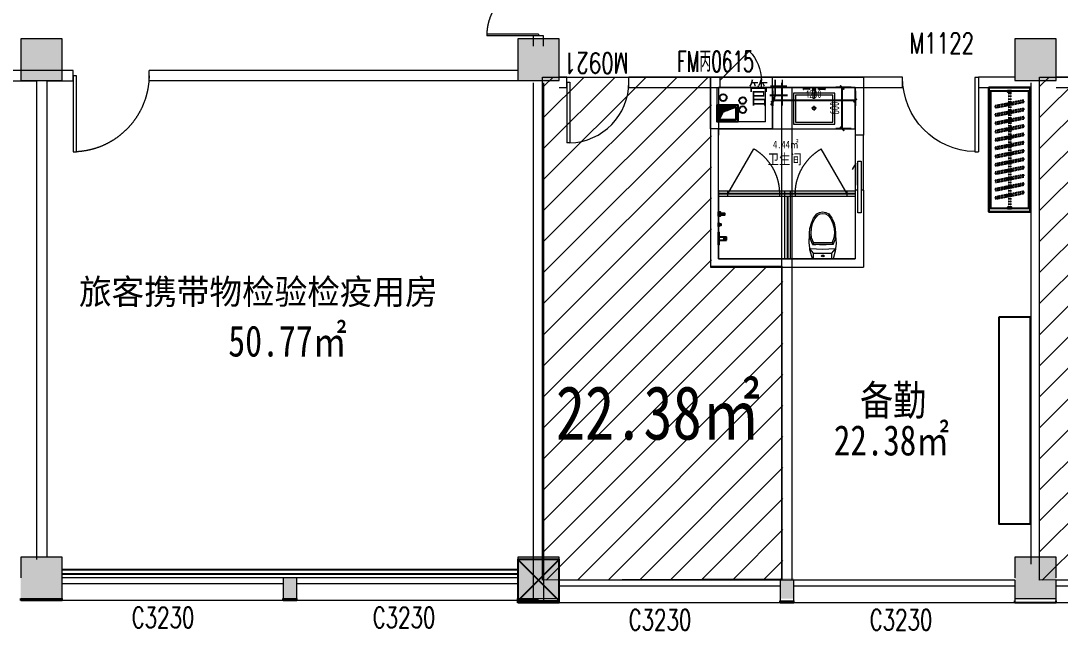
# Model space of a CAD drawing. Header units: millimetres. Extents: x 33621 to 401573, y -91663 to 133135.
# Drawn here: x 352831 to 367889, y -59630 to -50810 of the extents above; entities that cross this region are included whole.
import ezdxf

# ---------------------------------------------------------------- set-up
doc = ezdxf.new("R2010")
doc.units = ezdxf.units.MM
doc.header["$LTSCALE"] = 10
for name, pattern in [('DASH', [0.35, 0.25, -0.1]), ('DOT', [0.2, 0.1, -0.1]), ('HIDDEN', [0.375, 0.25, -0.125, 0, 0])]:
    doc.linetypes.add(name, pattern=pattern)
doc.layers.get('0').update_dxf_attribs({"color": 253})
doc.layers.get('Defpoints').update_dxf_attribs({"color": 250})
for name, color, linetype in [('3', 253, 'Continuous'), ('DIM_LEAD', 253, 'Continuous'), ('ELE', 253, 'Continuous'), ('FC-Text Annotation', 253, 'Continuous'), ('FF-FIXT', 253, 'Continuous'), ('PROMPT', 253, 'Continuous'), ('PUB_TEXT', 253, 'Continuous'), ('SURFACE', 253, 'Continuous'), ('VPIPE-污水', 253, 'Continuous'), ('VPIPE-热给水', 253, 'Continuous'), ('VPIPE-给水', 253, 'Continuous'), ('WINDOW_TEXT', 253, 'Continuous'), ('填充', 253, 'Continuous'), ('平面家具', 253, 'Continuous'), ('洁具', 253, 'Continuous'), ('风道（排气道）', 253, 'Continuous')]:
    doc.layers.add(name, color=color, linetype=linetype)
for name, color, linetype, lineweight in [('COLUMN', 253, 'Continuous', 0), ('DOOR【门】', 253, 'Continuous', 0), ('FF-Door【门】', 253, 'Continuous', 0), ('FF-FIXT【洁具】', 253, 'Continuous', 0), ('FF-FURN【成品家具】', 253, 'Continuous', 0), ('FF-FURN【成品家私】', 253, 'Continuous', 0), ('FF-Text【平面文字】', 253, 'Continuous', 0), ('MK【门槛线】', 253, 'Continuous', 0), ('PUB_HATCH', 253, 'Continuous', 0), ('RC-Dim【天花尺寸】', 253, 'Continuous', 0), ('RC-Text【天花文字】', 253, 'Continuous', 0), ('TXT【平面空间文字】', 253, 'Continuous', 0), ('WALL', 253, 'Continuous', 0), ('Wall【墙体】', 253, 'Continuous', 0), ('Wall【新建墙】', 253, 'Continuous', 0), ('WINDOW', 253, 'Continuous', 0), ('Xline【辅助线】', 253, 'Continuous', 0)]:
    doc.layers.add(name, color=color, linetype=linetype, lineweight=lineweight)
doc.styles.add('-宋体', font='', dxfattribs={"width": 0.8})
doc.styles.add('_TCH_WINDOW', font='SIMPLEX', dxfattribs={"bigfont": 'GBCBIG'})
doc.styles.add('SUN', font='romans.shx', dxfattribs={"width": 0.8, "bigfont": 'hzdx.shx'})
doc.styles.add('宋体', font='', dxfattribs={"width": 0.7})
doc.styles.add('尺寸标注', font='ARCHS.SHX', dxfattribs={"width": 0.75})
doc.styles.add('文字', font='')
doc.styles.get('-宋体').set_extended_font_data('SimSun')
doc.styles.get('宋体').set_extended_font_data('SimSun')
doc.styles.get('文字').set_extended_font_data('SimSun')
doc.dimstyles.new('海龙1：50', dxfattribs={"dimscale": 50, "dimtxt": 2.25, "dimasz": 1, "dimexe": 1.5, "dimexo": 1, "dimgap": 0.7, "dimtad": 1, "dimdec": 0, "dimrnd": 5, "dimdsep": 46, "dimtxsty": '尺寸标注', "dimblk": 'ARCHTICK', "dimblk1": 'ARCHTICK', "dimblk2": 'ARCHTICK', "dimcen": 1, "dimclrd": 44, "dimclre": 44, "dimclrt": 2, "dimadec": 0, "dimazin": 0, "dimtfac": 1, "dimtdec": 0, "dimtix": 1, "dimtmove": 2, "dimatfit": 3, "dimldrblk": 'hl_arrow2', "dimfxl": 5, "dimfxlon": 1, "dimarcsym": 0})
doc.dimstyles.new('海龙_1：60', dxfattribs={"dimscale": 60, "dimtxt": 2.25, "dimasz": 1, "dimexe": 1.5, "dimexo": 1, "dimgap": 0.7, "dimtad": 1, "dimdec": 0, "dimrnd": 5, "dimdsep": 46, "dimtxsty": '尺寸标注', "dimblk": 'ARCHTICK', "dimblk1": 'ARCHTICK', "dimblk2": 'ARCHTICK', "dimcen": 1, "dimclrd": 44, "dimclre": 44, "dimclrt": 2, "dimadec": 0, "dimazin": 0, "dimtfac": 1, "dimtdec": 0, "dimtix": 1, "dimtmove": 2, "dimatfit": 3, "dimldrblk": 'hl_arrow2', "dimfxl": 5, "dimfxlon": 1, "dimarcsym": 0})

# ---------------------------------------------------------------- blocks, each defined once
blk = doc.blocks.new('$WINLIB2D$00000004')
for p, q in [((-0.5, 0.5), (0.5, 0.5)), ((-0.5, 0.5), (-0.5, -0.5)), ((0.5, -0.5), (0.5, 0.5)), ((-0.5, 0.2405796575893152), (0.5, 0.2405796575893152)), ((-0.5, -0.5), (0.5, -0.5))]:
    blk.add_line(p, q)
blk = doc.blocks.new('$DorLib2D$00000001')
for p, q in [((0.45, 0.975), (0.5000000000000002, 0.975)), ((0.45, 0), (0.45, 0.975)), ((0.5, 0), (0.5, 0.975)), ((0.5, 0), (0.45, 0))]:
    blk.add_line(p, q)
at = {"lineweight": 13}
blk.add_arc((0.475, 0), 0.975, 91.4692835813538, 180, dxfattribs=at)
blk = doc.blocks.new('DOOR_D01')
at = {"layer": 'FF-Door【门】'}
blk.add_lwpolyline([(-0.4555555555555518, 0.9999999999999944), (-0.4555555555555518, 0), (-0.4999999999999964, 0), (-0.4999999999999964, 0.9999999999999944)], close=True, dxfattribs=at)
at = {"layer": 'FF-Door【门】', "color": 8, "linetype": 'HIDDEN', "ltscale": 15}
blk.add_arc((-0.5113765151495361, -0.0104417424223312), 1.011430415491262, 0.5915171128877541, 87.46643902495387, dxfattribs=at)
blk = doc.blocks.new('DOOR_D02')
at = {"layer": 'FF-Door【门】'}
for p, q in [((-0.4842105263157892, 0.4997506303355456), (-0.4999999999999997, 0.4997506303355456)), ((-0.4999999999999997, 0), (-0.4999999999999997, 0.4997506303355456)), ((-0.4842105263157892, 0), (-0.4842105263157892, 0.5000000000000019)), ((0.4842105263157892, 0), (0.4842105263157892, 0.5000000000000019)), ((0.4842105263157892, 0.4997506303355456), (0.4999999999999997, 0.4997506303355456)), ((0.4999999999999997, 0), (0.4999999999999997, 0.4997506303355456)), ((-0.4842105263157892, 0), (-0.4999999999999997, 0)), ((0.4842105263157892, 0), (0.4999999999999997, 0))]:
    blk.add_line(p, q, dxfattribs=at)
at = {"layer": 'FF-Door【门】', "color": 8, "linetype": 'HIDDEN', "ltscale": 15}
for centre, start, end in [((-0.4999999999999997, 0), 0, 90), ((0.4995012606710915, -2e-16), 89.99999999999999, 180)]:
    blk.add_arc(centre, 0.4997506303355456, start, end, dxfattribs=at)
blk = doc.blocks.new('海龙0819125799')
at = {"layer": 'Wall【墙体】', "color": 6}
for p, q in [((-361.346166823525, 1800.000000599073), (-361.346166907344, 1649.775159592973)), ((-211.3461668924429, 1649.775159593206), (-211.3461668924429, 1799.999999882653)), ((-361.346166907344, 1649.775159592973), (-211.3461668924429, 1649.775159593206)), ((-211.3461668728851, 149.775159592973), (-361.3461669818498, 149.7751595932059)), ((-361.3461669818498, 149.7751595932059), (-361.3461669287644, 0)), ((-211.3461669287644, 0), (-211.3461668728851, 149.775159592973))]:
    blk.add_line(p, q, dxfattribs=at)
at = {"xscale": 1500, "yscale": 1500, "zscale": 1500, "rotation": 89.99999999895059}
blk.add_blockref('DOOR_D02', (-286.3461667839438, 899.7751599838958), dxfattribs=at)
at = {"layer": 'FC-Text Annotation', "style": '文字', "width": 0.8}
blk.add_text('门禁火灾时自动打开', height=199.1325747009862, dxfattribs=at).set_placement((-1014.163116379641, 560.8869037886615))
blk = doc.blocks.new('PQD')
at = {"layer": '填充'}
h = blk.add_hatch(dxfattribs=at)
h.set_pattern_fill('DOTS', color=256, scale=10, style=0)
h.set_pattern_definition([(0, (0, 0), (7.9375, 15.875), [0, -15.875])])
h.paths.add_polyline_path([(517039.3606534046, 222520.7432957545), (516799.3606534047, 222520.7432957545), (516799.3606534047, 222330.7432957545), (516857.0893016653, 222450.5852683169)])
blk.add_lwpolyline([(516799.3606534047, 222330.7432957545), (516857.0893016653, 222450.5852683169), (517039.3606534046, 222520.7432957545)], dxfattribs=at)
at = {"layer": '风道（排气道）'}
for points in [[(516769.3606534046, 222550.7432957545), (517069.3606534046, 222550.7432957545), (517069.3606534046, 222300.7432957546), (516769.3606534046, 222300.7432957546)], [(516799.3606534047, 222520.7432957545), (517039.3606534046, 222520.7432957545), (517039.3606534046, 222330.7432957545), (516799.3606534047, 222330.7432957545)]]:
    blk.add_lwpolyline(points, close=True, dxfattribs=at)
blk = doc.blocks.new('$DorLib2D$00000114')
at = {"color": 0}
blk.add_line((0.4999999999999965, 3.6e-15), (-0.2071067811864751, 0.7071067811864858), dxfattribs=at)
blk.add_arc((0.5000000000013856, -1.1546e-12), 1.000000000001696, 135, 180, dxfattribs=at)
blk = doc.blocks.new('ZL_08155714')
at = {"layer": 'VPIPE-污水'}
blk.add_circle((-129.1592930657789, -712.0164852384477), 50, dxfattribs=at)
at = {"layer": 'VPIPE-热给水'}
blk.add_circle((153.8974417122081, -888.4944701527711), 50, dxfattribs=at)
at = {"layer": 'VPIPE-给水'}
blk.add_circle((153.8974417112767, -754.4488298522773), 50, dxfattribs=at)
at = {"layer": 'WALL'}
for p, q in [((-314.6437028925866, -1164.930908717448), (-314.6437028954097, -414.9309060515661)), ((-314.6437028954097, -414.9309060515661), (585.3562970589846, -414.9309060524974)), ((585.3562970589846, -1164.930908717215), (585.3562970589846, -414.9309060524974)), ((-214.6437028876972, -1064.930908736074), (-214.6437028869986, -564.9309060706291)), ((-214.6437028869986, -564.9309060706291), (485.356297058519, -564.9309060713276)), ((485.356297058519, -1064.930908717681), (485.356297058519, -564.9309060713276)), ((585.3562970589846, -1164.930908717215), (-314.6437028925866, -1164.930908717448)), ((485.356297058519, -1064.930908717681), (-214.6437028902583, -1064.930908714421))]:
    blk.add_line(p, q, dxfattribs=at)
at = {"layer": 'WINDOW'}
for p, q in [((-175.1417361089261, -414.9309060521773), (424.8582644285634, -414.9309060522937)), ((-175.1417361089261, -414.9309060521773), (-175.1417361089261, -564.9309060519735)), ((424.8582644285634, -564.9309060522937), (424.8582644285634, -414.9309060522937)), ((-175.1417361090425, -564.9309060522937), (424.8582644285634, -564.9309060522937))]:
    blk.add_line(p, q, dxfattribs=at)
at = {"layer": 'DOOR【门】', "xscale": -600, "yscale": 600, "zscale": -600}
blk.add_blockref('$DorLib2D$00000114', (124.8582644192502, -464.9309060735977), dxfattribs=at)
at = {"layer": '洁具'}
blk.add_blockref('PQD', (-516984.004356292, -223365.674204469), dxfattribs=at)
at = {"layer": 'ELE', "ltscale": 100, "style": 'SUN', "width": 0.6}
blk.add_text('FM丙0615', height=300, dxfattribs=at).set_placement((-797.1047963886523, -337.8947368420178, 8.09054457e-08))
at = {"layer": 'TXT【平面空间文字】', "width": 0.75}
blk.add_text('管井', height=300, dxfattribs=at).set_placement((236.4133385177701, -794.6007492310964))
blk = doc.blocks.new('A$C5D954283')
at = {"color": 0, "linetype": 'Continuous'}
for p, q in [((-159.8287922329036, 511.2883289088495), (-159.8287922329036, 506.3181305513717)), ((159.8287922331365, 511.2883289088495), (159.8287922331365, 506.3181305513717)), ((4.840431999997235, 374.2569191276562), (-11.15956799988635, 374.2569191276562))]:
    blk.add_line(p, q, dxfattribs=at)
at = {"color": 8}
for p, q in [((-5.039999999920837, 230.0399999998044), (-32.7599999998929, 230.0399999998044)), ((1.164153e-10, 235.0799999996088), (1.164153e-10, 263.807999999728)), ((1.164153e-10, 225), (1.164153e-10, 196.2719999998808)), ((32.25600000005215, 230.0399999998044), (5.040000000037252, 230.0399999998044))]:
    blk.add_line(p, q, dxfattribs=at)
blk.add_lwpolyline([(270, 30), (270.0000000001164, 420), (-270, 420), (-270, 30)], close=True, dxfattribs=at)
at = {"color": 8, "const_width": 0.8399999999999997}
blk.add_lwpolyline([(0.1400000000139698, 230.4599999999628, -0.9999999999999998), (0.1400000000139698, 229.6199999998789, -0.9999999999999998)], format="xyb", close=True, dxfattribs=at)
at = {"color": 8}
blk.add_circle((1.164153e-10, 230.0399999998044), 25.2, dxfattribs=at)
at = {"color": 0, "linetype": 'Continuous'}
for centre, start, end in [((-154.8287922329036, 511.2883289088495), 88.28890731603568, 180), ((-154.8287922329036, 506.3181305513717), 180, 271.7110926839644), ((154.8287922331365, 511.2883289090823), 0, 91.71109268396431), ((154.8287922331365, 506.3181305513717), 268.2889073160357, 0)]:
    blk.add_arc(centre, 5, start, end, dxfattribs=at)
at = {"color": 250, "linetype": 'DOT', "ltscale": 1000}
for points in [[(-57.32807496341411, 508.8032297301688), (-57.44336328096688, 509.9737716621894), (-57.78479776837048, 511.09933032430126), (-58.33925728968461, 512.1366511282395), (-59.08543427626137, 513.045870417176), (-59.99465356528526, 513.7920474038692), (-61.03197436919436, 514.3465069251833), (-62.157533031277126, 514.6879414125578), (-63.328074963385006, 514.8032297301397), (-64.49861689546378, 514.6879414125578), (-65.62417555763386, 514.3465069251833), (-66.66149636145565, 513.7920474038692), (-67.57071565056685, 513.045870417176), (-68.31689263717271, 512.1366511282395), (-68.87135215848684, 511.09933032430126), (-69.21278664583224, 509.9737716621894), (-69.32807496341411, 508.8032297301688), (-69.21278664583224, 507.63268779797363), (-68.87135215848684, 506.50712913594907), (-68.31689263717271, 505.46980833198177), (-67.57071565056685, 504.560589042987), (-66.66149636145565, 503.8144120562647), (-65.62417555763386, 503.259952535067), (-64.49861689546378, 502.9185180476925), (-63.328074963385006, 502.8032297301106), (-62.157533031277126, 502.9185180476925), (-61.03197436919436, 503.259952535067), (-59.99465356528526, 503.8144120562647), (-59.08543427626137, 504.560589042987), (-58.33925728968461, 505.46980833198177), (-57.78479776837048, 506.50712913594907), (-57.44336328096688, 507.63268779797363)], [(69.32807496321038, 508.8032297301688), (69.21278664577403, 509.9737716621894), (68.87135215837043, 511.09933032430126), (68.3168926370563, 512.1366511282395), (67.57071565045044, 513.045870417176), (66.66149636131013, 513.7920474038692), (65.62417555745924, 514.3465069251833), (64.49861689540558, 514.6879414125578), (63.32807496326859, 514.8032297301397), (62.15753303116071, 514.6879414125578), (61.03197436907794, 514.3465069251833), (59.99465356525616, 513.7920474038692), (59.085434276086744, 513.045870417176), (58.339257289480884, 512.1366511282395), (57.78479776813765, 511.09933032430126), (57.443363280792255, 509.9737716621894), (57.3280749633268, 508.8032297301688), (57.443363280792255, 507.63268779797363), (57.78479776813765, 506.50712913594907), (58.339257289480884, 505.46980833198177), (59.085434276086744, 504.560589042987), (59.99465356525616, 503.8144120562647), (61.03197436907794, 503.259952535067), (62.15753303116071, 502.9185180476925), (63.32807496326859, 502.8032297301106), (64.49861689540558, 502.9185180476925), (65.62417555745924, 503.259952535067), (66.66149636131013, 503.8144120562647), (67.57071565045044, 504.560589042987), (68.3168926370563, 505.46980833198177), (68.87135215837043, 506.50712913594907), (69.21278664577403, 507.63268779797363)]]:
    blk.add_wipeout(points, dxfattribs=at)
at = {"color": 0, "linetype": 'Continuous'}
for p, q in [((-72.32807496341411, 510.3032297301106), (-154.6794934225036, 516.2860993982758)), ((-72.32807496341411, 507.3032297301105), (-154.6794934225036, 501.3203600619454)), ((-11.15956800000276, 374.2569191276562), (-17.54950176004786, 495.4865680530201)), ((15.14995655568782, 492.2146877725608), (4.840431999997235, 374.2569191276562)), ((72.32807496341411, 510.3032297301106), (154.67949342262, 516.2860993985086)), ((72.32807496341411, 507.3032297301105), (154.67949342262, 501.3203600619454))]:
    blk.add_line(p, q, dxfattribs=at)
at = {"color": 8}
for p, q in [((-4.032000000006519, 505.5152297301683), (-26.20799999998417, 505.5152297301683)), ((1.164153e-10, 532.1264297300949), (1.164153e-10, 509.5472297300585)), ((1.164153e-10, 501.4832297300454), (1.164153e-10, 478.5008297301828)), ((25.80480000015814, 505.5152297301683), (4.032000000006519, 505.5152297301683))]:
    blk.add_line(p, q, dxfattribs=at)
at = {"color": 0, "linetype": 'Continuous', "const_width": 12}
for points in [[(-63.32807496341411, 514.8032297301106, -1), (-63.32807496341411, 502.8032297301106, -1)], [(63.32807496341411, 514.8032297301106, 1), (63.32807496341411, 502.8032297301106, 1)]]:
    blk.add_lwpolyline(points, format="xyb", close=True, dxfattribs=at)
at = {"color": 8, "ltscale": 1000, "const_width": 0.448}
blk.add_lwpolyline([(1.164153e-10, 505.7392297300975, -1), (1.164153e-10, 505.2912297302391, -1)], format="xyb", close=True, dxfattribs=at)
at = {"color": 0, "linetype": 'Continuous'}
blk.add_lwpolyline([(300, 0), (300, 450), (-300, 450), (-300, 0)], close=True, dxfattribs=at)
blk.add_circle((1.164153e-10, 505.5152297301683), 20.16, dxfattribs=at)
at = {"color": 8}
blk.add_circle((0.2651944293174893, 505.7008297301363), 16.25438224187546, dxfattribs=at)
blk = doc.blocks.new('_ArchTick')
at = {"color": 2, "linetype": 'ByBlock', "const_width": 0.4}
blk.add_lwpolyline([(-0.5, -0.5), (0.5, 0.5)], dxfattribs=at)
blk = doc.blocks.new('*D320')
at = {"layer": 'Defpoints', "color": 0, "transparency": 16777216}
for p in [(364729.8175005346, -51774.18178852218), (364920.5064629562, -51774.18178852218), (364920.5064629567, -52374.18178852591)]:
    blk.add_point(p, dxfattribs=at)
at = {"layer": 'Xline【辅助线】', "color": 44, "lineweight": -2, "transparency": 16777216}
for p, q in [((364860.5064629562, -51774.18178852218), (364639.8175005347, -51774.18178852218)), ((364729.8175005346, -52374.18178852591), (364729.8175005346, -51774.18178852218)), ((364860.5064629567, -52374.18178852591), (364639.8175005347, -52374.18178852591))]:
    blk.add_line(p, q, dxfattribs=at)
at = {"layer": 'Xline【辅助线】', "color": 44, "lineweight": -2, "transparency": 16777216, "xscale": 60, "yscale": 60, "zscale": 60}
for p, rotation in [((364729.8175005346, -51774.18178852218), 90), ((364729.8175005346, -52374.18178852591), 270)]:
    blk.add_blockref('_ArchTick', p, dxfattribs=dict(at, rotation=rotation))
at = {"layer": 'Xline【辅助线】', "color": 2, "transparency": 16777216, "insert": (364620.3175005346, -52074.18178852413), "char_height": 135, "attachment_point": 5, "rotation": 90, "style": '尺寸标注'}
blk.add_mtext('600', dxfattribs=at)
blk = doc.blocks.new('hl_arrow2')
at = {"color": 2}
blk.add_line((-0.221303783804, 2.183e-12), (-1, 5.72e-13), dxfattribs=at)
blk.add_lwpolyline([(-0.221303783804, 0), (-0.861040435366, -0.688592459968), (-0.653754463034, -0.862470062348), (0, 0), (-0.653754463034, 0.862470062348), (-0.861040435366, 0.688592459968)], close=True, dxfattribs=at)
blk = doc.blocks.new('A$C78EA0098')
at = {"color": 33, "linetype": 'Continuous'}
for p, q in [((47.00000128359533, 353.7500000006403), (90.00000128336251, 353.7500000006403)), ((68.50000128359534, 375.2500000005239), (68.50000128359534, 332.2500000007567))]:
    blk.add_line(p, q, dxfattribs=at)
for p, q in [((4.999999124091118, 24.99999973730883, 9.256461575e-07), (81.00000097975135, 24.99999973725062, 9.256461575e-07)), ((81.00000097951852, -25.00000026274938, 3.560162716e-07), (81.00000097951852, 24.99999973725062, 3.560162716e-07)), ((81.00000097951852, 19.99999973730882, 9.256461575e-07), (87.98346753581427, 19.99999973725062, 9.256461575e-07)), ((84.0000009795185, 24.99999973725062, 9.256461575e-07), (114.0000009795185, 24.99999973725062, 9.256461575e-07)), ((84.0000009795185, 19.99999973730882, 3.560162716e-07), (84.0000009795185, 24.99999973725062, 3.560162716e-07)), ((114.0000009795185, -25.00000026274938, -2.136136142e-07), (114.0000009795185, 24.99999973725062, 3.560162716e-07)), ((4.999999124091118, -25.00000026274938, 3.560162716e-07), (81.00000097951852, -25.00000026274938, 3.560162716e-07)), ((81.00000097951852, -20.00000026274938, 3.560162716e-07), (87.98346753581427, -20.00000026274938, 3.560162716e-07)), ((84.0000009795185, -25.00000026274938, 3.560162716e-07), (84.0000009795185, -20.00000026274938, 3.560162716e-07)), ((84.00000097975135, -25.00000026274938, 3.560162716e-07), (114.0000009795185, -25.00000026274938, 3.560162716e-07))]:
    blk.add_line(p, q)
for points in [[(1.4293473214e-06, 383.7500000006403), (20.00000113737769, 383.7500000006403), (20.00000113737769, 323.7500000006403), (1.4293473214e-06, 323.7500000006403)], [(20.00000113737769, 368.7500000006403), (85.00000121048652, 368.7500000006403), (85.00000121048652, 338.7500000006403), (20.00000113737769, 338.7500000006403)], [(6.619375199e-07, 226.0000000006403), (3.000000408617779, 226.0000000006403), (3.000000408617779, 174.0000000006403), (6.619375199e-07, 174.0000000006403)], [(3.000000408617779, 212.5000000006403), (33.50000047450885, 212.5000000006403), (33.50000047450885, 187.5000000006403), (3.000000408617779, 187.5000000006403)], [(0, 90), (4.999999124091118, 90), (4.999999124091118, -90), (0, -90)]]:
    blk.add_lwpolyline(points, close=True)
for centre, radius in [((68.50000128359534, 353.7500000006403), 11.49999999988358), ((104.0000009795185, -2.62807589e-07, 7.12013287e-08), 5)]:
    blk.add_circle(centre, radius, dxfattribs=at)
blk.add_arc((57.75000097928568, -2.627493814e-07, 9.256461575e-07), 36.2500000002529, 316.397181032414, 43.60281896758604)
blk = doc.blocks.new('ZL_08127082')
at = {"layer": 'FF-FIXT【洁具】'}
for p, q in [((-184.0723225633846, -108.7700514605967), (-150.6046904385439, 0)), ((146.4211623065057, 0), (-150.6046904385439, 0)), ((-133.8707755542127, 0), (-133.8707755542127, -83.66927795595257)), ((133.8707755542127, 0), (133.8707755542127, -83.66927795595257)), ((146.4211623065057, 0), (179.8888932532863, -117.1369100807933)), ((-196.6227093156776, -221.7235322312918), (-184.0723225633846, -108.7700514605967)), ((-133.8707755542127, -83.66927795595257), (-184.0723225633846, -138.0542542752809)), ((-179.8888932532863, -142.2376835854375), (-4.94109699503e-05, -133.8708249651827)), ((133.8707755542127, -83.66927795595257), (-133.8707755542127, -83.66927795595257)), ((-20.91729478345951, -37.65116025687894), (-16.73386547336122, -33.46773094678065)), ((-20.91729478345951, -41.83458956703543), (-20.91729478345951, -37.65116025687894)), ((-16.73386547336122, -46.01811769907363), (-20.91729478345951, -41.83458956703543)), ((-16.73386547336122, -33.46773094678065), (-12.55043616326293, -33.46773094678065)), ((-12.55043616326293, -50.20154700923012), (-16.73386547336122, -46.01811769907363)), ((-12.55043616326293, -33.46773094678065), (-4.18347872106824, -29.28420281474246)), ((4.18347872106824, -50.20154700923012), (-12.55043616326293, -50.20154700923012)), ((-4.18347872106824, -29.28420281474246), (4.18347872106824, -33.46773094678065)), ((-4.94109699503e-05, -133.8708249651827), (-4.94109699503e-05, -138.0542542752809)), ((-4.94109699503e-05, -133.8708249651827), (175.7053651212482, -142.2376835854375)), ((4.18347872106824, -33.46773094678065), (12.55033734132303, -33.46773094678065)), ((12.55033734132303, -46.01811769907363), (4.18347872106824, -50.20154700923012)), ((12.55033734132303, -33.46773094678065), (16.73386547336122, -37.65116025687894)), ((16.73386547336122, -41.83458956703543), (12.55033734132303, -46.01811769907363)), ((16.73386547336122, -37.65116025687894), (16.73386547336122, -41.83458956703543)), ((133.8707755542127, -83.66927795595257), (179.8888932532863, -138.0542542752809)), ((184.0723225634429, -133.8708249651827), (175.7053651212482, -142.2376835854375)), ((179.8888932532863, -117.1369100807933), (196.6227093157358, -234.2739189835847)), ((184.0723225634429, -125.503867522988), (184.0723225634429, -133.8708249651827)), ((-188.255850695481, -334.6770130019868), (-196.6227093156776, -221.7235322312918)), ((-188.255850695481, -363.9612158167292), (-179.8888932532863, -284.4754659928149)), ((-179.8888932532863, -284.4754659928149), (-150.6046904385439, -213.3565747890971)), ((-163.1550771908951, -301.2092820552061), (-138.0543036862509, -234.2739189835847)), ((-150.6046904385439, -204.9896173469024), (-104.5865727394703, -204.9896173469024)), ((-150.6046904385439, -213.3565747890971), (-150.6046904385439, -204.9896173469024)), ((-138.0543036862509, -234.2739189835847), (-150.6046904385439, -213.3565747890971)), ((146.4211623065057, -213.3565747890971), (-150.6046904385439, -213.3565747890971)), ((133.8707755542127, -234.2739189835847), (-138.0543036862509, -234.2739189835847)), ((-104.5865727394703, -204.9896173469024), (-104.5865727394703, -213.3565747890971)), ((-50.20159642014187, -213.3565747890971), (-50.20159642014187, -200.8061880368041)), ((-50.20159642014187, -200.8061880368041), (46.01806828810367, -200.8061880368041)), ((46.01806828810367, -213.3565747890971), (-50.20159642014187, -213.3565747890971)), ((46.01806828810367, -200.8061880368041), (46.01806828810367, -213.3565747890971)), ((100.4030446074321, -204.9896173469024), (100.4030446074321, -213.3565747890971)), ((146.4211623065057, -204.9896173469024), (100.4030446074321, -204.9896173469024)), ((133.8707755542127, -234.2739189835847), (146.4211623065057, -213.3565747890971)), ((133.8707755542127, -234.2739189835847), (158.9715490588569, -301.2092820552061)), ((146.4211623065057, -213.3565747890971), (146.4211623065057, -204.9896173469024)), ((146.4211623065057, -213.3565747890971), (175.7053651212482, -284.4754659928149)), ((175.7053651212482, -284.4754659928149), (188.2557518735411, -363.9612158167292)), ((196.6227093157358, -234.2739189835847), (188.2557518735411, -351.4108290644363)), ((-184.0723225633846, -439.2635363305453), (-188.255850695481, -363.9612158167292)), ((-167.3385065009934, -514.5658568443614), (-184.0723225633846, -439.2635363305453)), ((-171.5219358111499, -372.3281732589239), (-163.1550771908951, -301.2092820552061)), ((-167.3385065009934, -443.4469656406435), (-171.5219358111499, -372.3281732589239)), ((-146.4211623065057, -510.3824275342049), (-167.3385065009934, -443.4469656406435)), ((163.1549783689552, -443.4469656406435), (146.4211623065057, -510.3824275342049)), ((158.9715490588569, -301.2092820552061), (167.3385065010516, -372.3281732589239)), ((167.3385065010516, -372.3281732589239), (163.1549783689552, -443.4469656406435)), ((184.0723225634429, -439.2635363305453), (163.1549783689552, -514.5658568443614)), ((188.2557518735411, -363.9612158167292), (184.0723225634429, -439.2635363305453)), ((-133.8707755542127, -585.684748048021), (-167.3385065009934, -514.5658568443614)), ((-117.1369594918215, -577.3177906058263), (-146.4211623065057, -510.3824275342049)), ((-87.85275667707901, -648.436681809544), (-133.8707755542127, -585.684748048021)), ((-75.30236992478603, -635.8862950572511), (-117.1369594918215, -577.3177906058263)), ((112.9534313597833, -577.3177906058263), (71.11884179274784, -631.7027669251547)), ((129.6873462441144, -585.684748048021), (83.66922854504082, -648.436681809544)), ((146.4211623065057, -510.3824275342049), (112.9534313597833, -577.3177906058263)), ((163.1549783689552, -514.5658568443614), (129.6873462441144, -585.684748048021)), ((-46.01806828810367, -669.3539271820919), (-87.85275667707901, -648.436681809544)), ((-41.83463897800538, -652.6201111196423), (-75.30236992478603, -631.7027669251547)), ((-4.94109699503e-05, -677.7208846242283), (-46.01806828810367, -669.3539271820919)), ((-4.94109699503e-05, -656.8035404297407), (-41.83463897800538, -652.6201111196423)), ((37.6511108459672, -652.6201111196423), (-4.94109699503e-05, -656.8035404297407)), ((46.01806828810367, -669.3539271820919), (-4.94109699503e-05, -677.7208846242283)), ((75.30227110284613, -631.7027669251547), (37.6511108459672, -652.6201111196423)), ((83.66922854504082, -648.436681809544), (46.01806828810367, -669.3539271820919))]:
    blk.add_line(p, q, dxfattribs=at)
blk = doc.blocks.new('ZL_08123655')
at = {"layer": 'FF-FIXT【洁具】'}
for p, q in [((-184.0723225633846, -138.0542542752809), (-188.255850695481, -129.6872968331445)), ((-179.8888932532863, -142.2376835854375), (-184.0723225633846, -138.0542542752809))]:
    blk.add_line(p, q, dxfattribs=at)
at = {"layer": 'DIM_LEAD'}
blk.add_blockref('ZL_08127082', (0, 0), dxfattribs=at)
blk = doc.blocks.new('*D321')
at = {"layer": 'Defpoints', "color": 0, "transparency": 16777216}
for p in [(363720.506462958, -51774.18178852168), (364920.5064629561, -51774.18178852168), (363720.506462958, -51964.53621257852)]:
    blk.add_point(p, dxfattribs=at)
at = {"layer": 'RC-Dim【天花尺寸】', "color": 44, "lineweight": -2, "transparency": 16777216}
for p, q in [((363720.506462958, -51824.18178852168), (363720.506462958, -52039.53621257851)), ((364920.5064629561, -51824.18178852168), (364920.5064629561, -52039.53621257851)), ((364920.5064629561, -51964.53621257852), (363720.506462958, -51964.53621257852))]:
    blk.add_line(p, q, dxfattribs=at)
at = {"layer": 'RC-Dim【天花尺寸】', "color": 44, "lineweight": -2, "transparency": 16777216, "xscale": 50, "yscale": 50, "zscale": 50, "rotation": 180}
blk.add_blockref('_ArchTick', (363720.506462958, -51964.53621257852), dxfattribs=at)
at = {"layer": 'RC-Dim【天花尺寸】', "color": 44, "lineweight": -2, "transparency": 16777216, "xscale": 50, "yscale": 50, "zscale": 50}
blk.add_blockref('_ArchTick', (364920.5064629561, -51964.53621257852), dxfattribs=at)
at = {"layer": 'RC-Dim【天花尺寸】', "color": 2, "transparency": 16777216, "insert": (364320.506462957, -51870.94246257852), "char_height": 112.5, "attachment_point": 5, "style": '尺寸标注'}
blk.add_mtext('1200', dxfattribs=at)
blk = doc.blocks.new('DOORBLK101')
at = {"layer": 'FF-Door【门】'}
blk.add_line((-0.5, 0), (2e-16, 0.8660254037844385), dxfattribs=at)
at = {"layer": 'FF-Door【门】', "color": 8, "linetype": 'HIDDEN', "ltscale": 15}
blk.add_arc((-0.5, 0), 1, 0, 60, dxfattribs=at)

msp = doc.modelspace()

# ---------------------------------------------------------------- hatches: boundary and pattern name
at = {"layer": 'PUB_HATCH'}
for points in [[(352830.5022836053, -51672.59737136295), (353430.5022836053, -51672.59737136295), (353430.5022836053, -51072.59737136295), (352830.5022836053, -51072.59737136295)], [(360030.5022836053, -51672.59737136295), (360630.5022836053, -51672.59737136295), (360630.5022836053, -51072.59737136295), (360030.5022836053, -51072.59737136295)], [(367230.5022836049, -51672.59737136295), (367830.5022836048, -51672.59737136295), (367830.5022836048, -51072.59737136295), (367230.5022836049, -51072.59737136295)], [(352830.5022836053, -59172.59737136295), (353430.5022836053, -59172.59737136295), (353430.5022836053, -58572.59737136295), (352830.5022836053, -58572.59737136295)], [(360030.5022836053, -59172.59737136295), (360630.5022836053, -59172.59737136295), (360630.5022836053, -58572.59737136295), (360030.5022836053, -58572.59737136295)], [(367230.5022836049, -59172.59737136271), (367830.5022836048, -59172.59737136271), (367830.5022836048, -58572.59737136272), (367230.5022836049, -58572.59737136272)], [(356830.5022836177, -58872.59737135805), (356630.5022836176, -58872.59737135805), (356630.5022836176, -59172.59737135806), (356830.5022836177, -59172.59737135806)], [(364030.5022836177, -58872.59737135805), (363830.5022836176, -58872.59737135805), (363830.5022836176, -59172.59737135806), (364030.5022836177, -59172.59737135806)]]:
    msp.add_hatch(color=256, dxfattribs=at).paths.add_polyline_path(points)
at = {"layer": 'Xline【辅助线】'}
h = msp.add_hatch(dxfattribs=at)
h.set_pattern_fill('ANSI31', color=256, scale=100)
h.set_pattern_definition([(45, (343830.6101317515, -58906.4588435866), (-224.5064030267288, 224.5064030267288), [])])
h.paths.add_polyline_path([(363870.5022839241, -54359.44145974713), (362835.5064629393, -54359.44145974713), (362835.5990551256, -51624.18178837221), (360405.5022836358, -51624.1817883771), (360405.5022836358, -58906.45884286366), (363870.5022839245, -58891.45884154561)])
h = msp.add_hatch(dxfattribs=at)
h.set_pattern_fill('ANSI31', color=256, scale=100)
h.set_pattern_definition([(45, (351015.6101317059, -58906.45884359079), (-224.5064030267288, 224.5064030267288), [])])
h.paths.add_polyline_path([(371055.5022838784, -54359.44145975132), (370020.5064628937, -54359.44145975132), (370020.59905508, -51624.1817883764), (367590.5022835902, -51624.18178838128), (367590.5022835902, -58906.45884286786), (371055.5022838789, -58891.4588415498)])

# ---------------------------------------------------------------- linework, layer by layer
for points in [[(367455.5134961301, -51824.1817926344), (367455.5134961301, -51774.1817926344), (366855.51349613, -51774.1817926344), (366855.51349613, -51824.1817926344)], [(367455.5134961301, -51774.1817926344), (367455.5134961301, -53574.18179263441), (366855.51349613, -53574.18179263441), (366855.51349613, -51774.1817926344)], [(366855.51349613, -53524.1817926344), (366855.51349613, -53574.18179263441), (367455.5134961301, -53574.18179263441), (367455.5134961301, -53524.1817926344)]]:
    msp.add_lwpolyline(points, close=True)
at = {"color": 8}
for points in [[(366880.5134961301, -51824.1817926344), (366880.5134961301, -53524.1817926344)], [(367430.5134961301, -51824.1817926344), (367430.5134961301, -53524.1817926344)]]:
    msp.add_lwpolyline(points, dxfattribs=at)
for points in [[(367185.51349613, -51839.1817926344), (367185.51349613, -51824.1817926344), (367125.51349613, -51824.1817926344), (367125.51349613, -51839.1817926344)], [(367125.51349613, -53509.18179263441), (367125.51349613, -53524.1817926344), (367185.51349613, -53524.1817926344), (367185.51349613, -53509.18179263441)], [(367125.51349613, -53509.18179263441), (367125.51349613, -53524.1817926344), (367185.51349613, -53524.1817926344), (367185.51349613, -53509.18179263441)]]:
    msp.add_lwpolyline(points, close=True, dxfattribs=at)
at = {"color": 8, "linetype": 'DASH', "ltscale": 0.006}
for points in [[(367143.01349613, -51839.1817926344), (367143.01349613, -53509.18179263441)], [(367168.01349613, -51839.1817926344), (367168.01349613, -53509.18179263441)]]:
    msp.add_lwpolyline(points, dxfattribs=at)
for points in [[(367359.0397759893, -51960.95300900597), (366947.1099582201, -52042.89094425282), (366951.9872162703, -52067.41057626285), (367363.9170340396, -51985.47264101599)], [(367359.0397759893, -52080.95300900597), (366947.1099582201, -52162.89094425282), (366951.9872162703, -52187.41057626284), (367363.9170340396, -52105.47264101599)], [(367192.3062783208, -51994.11836374864), (367113.8434558886, -52009.72558951015), (367118.7207139388, -52034.24522152017), (367197.183536371, -52018.63799575889)], [(367193.7694557358, -52001.47425335167), (367115.3066333037, -52017.08147911318), (367117.2575365237, -52026.88933191715), (367195.720358956, -52011.28210615586)], [(367359.0397759893, -52200.95300900597), (366947.1099582201, -52282.89094425282), (366951.9872162703, -52307.41057626285), (367363.9170340396, -52225.47264101599)], [(367192.3062783208, -52114.11836374864), (367113.8434558886, -52129.72558951015), (367118.7207139388, -52154.24522152018), (367197.183536371, -52138.63799575889)], [(367192.3062783208, -52234.11836374864), (367113.8434558886, -52249.72558951015), (367118.7207139388, -52274.24522152017), (367197.183536371, -52258.63799575889)], [(367193.7694557358, -52121.47425335166), (367115.3066333037, -52137.08147911319), (367117.2575365237, -52146.88933191714), (367195.720358956, -52131.28210615586)], [(367193.7694557358, -52241.47425335167), (367115.3066333037, -52257.08147911318), (367117.2575365237, -52266.88933191715), (367195.720358956, -52251.28210615586)], [(367359.0397759893, -52320.95300900597), (366947.1099582201, -52402.89094425282), (366951.9872162703, -52427.41057626284), (367363.9170340396, -52345.47264101599)], [(367192.3062783208, -52354.11836374864), (367113.8434558886, -52369.72558951015), (367118.7207139388, -52394.24522152018), (367197.183536371, -52378.63799575889)], [(367193.7694557358, -52361.47425335166), (367115.3066333037, -52377.08147911318), (367117.2575365237, -52386.88933191714), (367195.720358956, -52371.28210615586)], [(367359.0397759893, -52440.95300900597), (366947.1099582201, -52522.89094425282), (366951.9872162703, -52547.41057626285), (367363.9170340396, -52465.47264101599)], [(367192.3062783208, -52474.11836374864), (367113.8434558886, -52489.72558951015), (367118.7207139388, -52514.24522152017), (367197.183536371, -52498.63799575889)], [(367193.7694557358, -52481.47425335167), (367115.3066333037, -52497.08147911318), (367117.2575365237, -52506.88933191715), (367195.720358956, -52491.28210615586)], [(367359.0397759893, -52560.95300900597), (366947.1099582201, -52642.89094425282), (366951.9872162703, -52667.41057626284), (367363.9170340396, -52585.47264101599)], [(367359.0397759893, -52680.95300900597), (366947.1099582201, -52762.89094425282), (366951.9872162703, -52787.41057626285), (367363.9170340396, -52705.47264101599)], [(367192.3062783208, -52594.11836374864), (367113.8434558886, -52609.72558951015), (367118.7207139388, -52634.24522152018), (367197.183536371, -52618.63799575889)], [(367193.7694557358, -52601.47425335166), (367115.3066333037, -52617.08147911318), (367117.2575365237, -52626.88933191714), (367195.720358956, -52611.28210615586)], [(367359.0397759893, -52800.95300900597), (366947.1099582201, -52882.89094425282), (366951.9872162703, -52907.41057626284), (367363.9170340396, -52825.47264101599)], [(367192.3062783208, -52714.11836374864), (367113.8434558886, -52729.72558951015), (367118.7207139388, -52754.24522152017), (367197.183536371, -52738.63799575889)], [(367192.3062783208, -52834.11836374864), (367113.8434558886, -52849.72558951015), (367118.7207139388, -52874.24522152018), (367197.183536371, -52858.63799575889)], [(367193.7694557358, -52721.47425335167), (367115.3066333037, -52737.08147911318), (367117.2575365237, -52746.88933191715), (367195.720358956, -52731.28210615587)], [(367193.7694557358, -52841.47425335167), (367115.3066333037, -52857.08147911318), (367117.2575365237, -52866.88933191714), (367195.720358956, -52851.28210615586)], [(367359.0397759893, -52920.95300900597), (366947.1099582201, -53002.89094425282), (366951.9872162703, -53027.41057626285), (367363.9170340396, -52945.47264101599)], [(367192.3062783208, -52954.11836374864), (367113.8434558886, -52969.72558951015), (367118.7207139388, -52994.24522152017), (367197.183536371, -52978.63799575889)], [(367193.7694557358, -52961.47425335167), (367115.3066333037, -52977.08147911318), (367117.2575365237, -52986.88933191715), (367195.720358956, -52971.28210615587)], [(367359.0397759893, -53040.95300900597), (366947.1099582201, -53122.89094425282), (366951.9872162703, -53147.41057626284), (367363.9170340396, -53065.47264101599)], [(367192.3062783208, -53074.11836374864), (367113.8434558886, -53089.72558951015), (367118.7207139388, -53114.24522152018), (367197.183536371, -53098.63799575889)], [(367193.7694557358, -53081.47425335167), (367115.3066333037, -53097.08147911318), (367117.2575365237, -53106.88933191714), (367195.720358956, -53091.28210615586)], [(367359.0397759893, -53160.95300900597), (366947.1099582201, -53242.89094425282), (366951.9872162703, -53267.41057626285), (367363.9170340396, -53185.47264101599)], [(367359.0397759893, -53280.95300900597), (366947.1099582201, -53362.89094425282), (366951.9872162703, -53387.41057626284), (367363.9170340396, -53305.47264101599)], [(367192.3062783208, -53194.11836374864), (367113.8434558886, -53209.72558951015), (367118.7207139388, -53234.24522152017), (367197.183536371, -53218.63799575889)], [(367193.7694557358, -53201.47425335167), (367115.3066333037, -53217.08147911318), (367117.2575365237, -53226.88933191715), (367195.720358956, -53211.28210615587)], [(367192.3062783208, -53314.11836374864), (367113.8434558886, -53329.72558951015), (367118.7207139388, -53354.24522152018), (367197.183536371, -53338.63799575889)], [(367193.7694557358, -53321.47425335167), (367115.3066333037, -53337.08147911318), (367117.2575365237, -53346.88933191714), (367195.720358956, -53331.28210615586)]]:
    msp.add_lwpolyline(points, close=True, dxfattribs=at)
at = {"layer": '3'}
for points in [[(353430.502283626, -58752.59736641739), (360030.502283565, -58752.5973678954)], [(353430.502283633, -58812.59736641739), (360030.5022835515, -58812.5973678954)]]:
    msp.add_lwpolyline(points, dxfattribs=at)
at = {"layer": 'COLUMN'}
for p, q in [((353430.5022836053, -51072.59737136295), (352830.5022836053, -51072.59737136295)), ((352830.5022836053, -51072.59737136295), (352830.5022836053, -51672.59737136295)), ((353430.5022836053, -51672.59737136295), (353430.5022836053, -51072.59737136295)), ((360630.5022836053, -51072.59737136295), (360030.5022836053, -51072.59737136295)), ((360030.5022836053, -51072.59737136295), (360030.5022836053, -51672.59737136295)), ((360630.5022836053, -51672.59737136295), (360630.5022836053, -51072.59737136295)), ((367830.5022836048, -51072.59737136295), (367230.5022836049, -51072.59737136295)), ((367230.5022836049, -51072.59737136295), (367230.5022836049, -51672.59737136295)), ((367830.5022836048, -51672.59737136295), (367830.5022836048, -51072.59737136295)), ((352830.5022836053, -51672.59737136295), (353430.5022836053, -51672.59737136295)), ((360030.5022836053, -51672.59737136295), (360630.5022836053, -51672.59737136295)), ((367230.5022836049, -51672.59737136295), (367830.5022836048, -51672.59737136295)), ((353430.5022836053, -58572.59737136295), (352830.5022836053, -58572.59737136295)), ((352830.5022836053, -58572.59737136295), (352830.5022837194, -58872.59737136225)), ((353430.5022837194, -58872.5973713683), (353430.5022836053, -58572.59737136295)), ((360630.5022836053, -58572.59737136295), (360030.5022836053, -58572.59737136295)), ((360030.5022836053, -58572.59737136295), (360030.5022835161, -58872.59737136225)), ((360630.5022837194, -58872.59737135061), (360630.5022836053, -58572.59737136295)), ((367830.5022836048, -58572.59737136272), (367230.5022836049, -58572.59737136272)), ((367230.5022836049, -58572.59737136272), (367230.5022835159, -58872.59737137412)), ((367830.5022835159, -58872.59737136714), (367830.5022836048, -58572.59737136272)), ((352830.5022836053, -59172.59737136295), (353430.5022836053, -59172.59737136295)), ((360030.5022836053, -59172.59737136295), (360630.5022836053, -59172.59737136295)), ((367230.5022836049, -59172.59737136271), (367830.5022836048, -59172.59737136271))]:
    msp.add_line(p, q, dxfattribs=at)
at = {"layer": 'FF-FURN【成品家具】'}
msp.add_line((365040.5064778978, -53263.29805691877), (365040.5064687666, -52463.29805691877), dxfattribs=at)
at = {"layer": 'FF-FURN【成品家私】'}
msp.add_lwpolyline([(364955.5064704267, -52839.83748976686), (365005.5064704267, -52839.83748976686), (365005.5064704267, -53589.83748976687), (364955.5064704267, -53589.83748976687)], close=True, dxfattribs=at)
msp.add_lwpolyline([(364926.9050455585, -53186.98256251692), (364926.9050455585, -52872.70950304471), (364876.0926605163, -52959.73930300456)], dxfattribs=at)
at = {"layer": 'MK【门槛线】'}
for p, q in [((364920.5064629561, -53274.44146615999), (362940.5064630278, -53274.44146615812)), ((363075.8680935258, -53354.44146615952), (363075.8680935253, -53274.44146615976)), ((363825.8680935257, -53354.44146615882), (363825.8680935253, -53274.44146615905)), ((363897.0064648723, -53274.44146615905), (363897.0064648713, -54254.44146375997)), ((363977.0064648714, -53274.44146615999), (363977.0064648705, -54254.44146364844)), ((364052.0497938993, -53354.44146615882), (364052.0497938993, -53274.44146615905)), ((364802.0497938993, -53354.44146615952), (364802.0497938993, -53274.44146615976)), ((364920.5064629556, -53354.44146615929), (362940.5064630274, -53354.44146615812))]:
    msp.add_line(p, q, dxfattribs=at)
at = {"layer": 'PROMPT'}
for p, q in [((360030.4922836053, -59206.46884372398), (360630.5122836053, -58606.44884372396)), ((360030.4922836053, -58606.44884372396), (360630.5122836053, -59206.46884372398))]:
    msp.add_line(p, q, dxfattribs=at)
msp.add_lwpolyline([(360030.4922836053, -59206.46884372398), (360630.5122836053, -59206.46884372398), (360630.5122836053, -58606.44884372396), (360030.4922836053, -58606.44884372396)], close=True, dxfattribs=at)
at = {"layer": 'RC-Text【天花文字】'}
for points in [[(360390.5022835902, -51624.18178837686), (362820.59905508, -51624.18178837198), (362820.5064628937, -54359.4414597469), (363855.5022838784, -54359.4414597469), (363855.5022838789, -58891.45884154538), (360390.5022835902, -58906.45884286342), (360390.5022835902, -51624.18178837686)], [(367590.5022835902, -51624.18178837686), (370020.59905508, -51624.18178837198), (370020.5064628937, -54359.4414597469), (371055.5022838784, -54359.4414597469), (371055.5022838789, -58891.45884154538), (367590.5022835902, -58906.45884286342), (367590.5022835902, -51624.18178837686)]]:
    msp.add_lwpolyline(points, dxfattribs=at)
at = {"layer": 'SURFACE'}
for p, q in [((352830.5022836642, -59202.59737135806), (352830.5022836642, -59172.59737136271)), ((353430.5022835716, -59202.59737137506), (353430.5022835716, -59172.59737136271)), ((356630.5022836643, -59202.59737137506), (356630.5022836643, -59172.59737136271)), ((356830.5022836642, -59202.59737137506), (356830.5022836642, -59172.59737136271)), ((360030.5022836642, -59202.59737137506), (360030.5022836642, -59172.59737136271)), ((353130.5022836046, -59202.59737136271), (352830.5022836642, -59202.59737135806)), ((353430.5022835716, -59202.59737137506), (353130.5022836046, -59202.59737136271)), ((356830.5022836642, -59202.59737137506), (356630.5022836643, -59202.59737137506)), ((360330.5022836046, -59202.59737136271), (360030.5022836642, -59202.59737137506)), ((360030.5022836195, -59236.4588437249), (360030.5022836195, -59206.45884372373)), ((360330.5022836046, -59236.45884372374), (360030.5022836195, -59236.4588437249)), ((360630.5022836195, -59236.4588437249), (360330.5022836046, -59236.45884372374)), ((360630.5022836195, -59236.4588437249), (360630.5022836195, -59206.45884372373)), ((363830.5022836195, -59236.4588437249), (363830.5022836195, -59206.45884372373)), ((364030.5022836195, -59236.4588437249), (363830.5022836195, -59236.4588437249)), ((364030.5022836195, -59236.4588437249), (364030.5022836195, -59206.45884372373)), ((367230.5022836195, -59236.4588437249), (367230.5022836195, -59206.45884372373)), ((367530.5022836046, -59236.45884372374), (367230.5022836195, -59236.4588437249)), ((367830.5022836195, -59236.4588437249), (367530.5022836046, -59236.45884372374)), ((367830.5022836195, -59236.4588437249), (367830.5022836195, -59206.45884372373))]:
    msp.add_line(p, q, dxfattribs=at)
at = {"layer": 'WALL'}
for p, q in [((356830.5022836177, -58872.59737135805), (356630.5022836176, -58872.59737135805)), ((356630.5022836176, -58872.59737135805), (356630.5022836176, -59172.59737135806)), ((356830.5022836177, -59172.59737135806), (356830.5022836177, -58872.59737135805)), ((364030.5022837857, -58906.4588437249), (363830.5022835822, -58906.4588437249)), ((363830.5022835822, -58906.4588437249), (363830.5022835822, -59206.4588437249)), ((364030.5022837857, -59206.4588437249), (364030.5022837857, -58906.4588437249)), ((356630.5022836176, -59172.59737135806), (356830.5022836177, -59172.59737135806)), ((363830.5022835822, -59206.4588437249), (364030.5022837857, -59206.4588437249))]:
    msp.add_line(p, q, dxfattribs=at)
at = {"layer": 'Wall【墙体】', "color": 6}
for p, q in [((360740.6032956389, -51624.18178838175), (360630.5022835683, -51624.18178836849)), ((360740.6032956389, -51774.18178850142), (360740.6032956389, -51624.18178838175)), ((365604.9564230742, -51624.18178622621), (361640.603295639, -51624.18178850282)), ((361640.603295639, -51774.1817862262), (361640.603295639, -51624.18178850282)), ((365604.9480623769, -51774.18178843158), (365604.9480623769, -51624.18178843158)), ((365604.9480623769, -51774.18178843158), (365604.9480623769, -51624.18178843158)), ((365604.9564282622, -51774.18178843158), (365604.9564282622, -51624.18178843158)), ((365604.9564282622, -51774.18178843158), (365604.9564282622, -51624.18178843158)), ((366704.9480623769, -51624.18178843158), (366704.9480623769, -51774.18178843158)), ((366704.9480627838, -51624.18178843158), (366704.9480627838, -51774.18178843158)), ((367230.5022835916, -51624.18178844578), (366704.9564282622, -51624.18178843158)), ((366704.9564282622, -51624.18178843158), (366704.9564282622, -51774.18178843158)), ((366704.9564282622, -51624.18178843158), (366704.9564282622, -51774.18178843158)), ((372804.9564230733, -51624.18178622621), (367830.5022836046, -51624.18178622621)), ((360255.5022835823, -51706.4588437249), (360255.5022836046, -58606.45884372397)), ((360405.5022835823, -51706.4588437249), (360405.5022836046, -58606.45884372397)), ((360630.5022835683, -51774.18178852006), (360740.6032956389, -51774.18178850142)), ((361640.603295639, -51774.1817862262), (365604.9564230742, -51774.1817862262)), ((364920.5064629561, -51774.18178852168), (362940.5064630283, -51774.18178852168)), ((366704.9564282622, -51774.18178843158), (367230.5022835916, -51774.18178844578)), ((367830.5022836046, -51774.18178843158), (372804.9564230733, -51774.1817862262)), ((360255.5022836055, -52946.4562542244), (360255.5022836055, -59206.45884372397)), ((360405.5022836055, -52946.4562542244), (360405.5022836055, -59206.45884372397)), ((364005.5022835581, -58906.45884167622), (363855.5022835581, -58906.45884168321)), ((353055.5022835594, -59172.59737137506), (353055.5022836055, -59183.64597667019)), ((353205.5022838728, -59172.59737135783), (353205.5022836055, -59183.64597667019)), ((353205.5022836055, -59183.64597667019), (353055.5022836055, -59183.64597667019))]:
    msp.add_line(p, q, dxfattribs=at)
at = {"layer": 'Wall【墙体】', "color": 4}
for p, q in [((363855.502283545, -58906.45884168321), (363855.502283545, -51706.45884282757)), ((364005.502283545, -58906.45884168321), (364005.5022835427, -51774.1817862262))]:
    msp.add_line(p, q, dxfattribs=at)
at = {"layer": 'Wall【新建墙】', "color": 4}
for p, q in [((353588.8958641838, -51681.31839907901), (353588.8958641759, -51531.31839895793)), ((354688.8958641829, -51672.59737137319), (354688.8958641759, -51531.31839895793)), ((362820.5064629901, -51624.18178852378), (365040.5064583903, -51624.18178852425)), ((362820.5064629901, -51624.18178852378), (362820.5064630762, -52463.29808913041)), ((365040.5064583903, -51624.18178852425), (365040.5064687676, -52463.29805691877)), ((353056.5243665392, -51681.31839902453), (352653.9527461024, -51681.31839902453)), ((353056.5243665392, -51681.31839902453), (353056.524366521, -58606.45884372374)), ((353205.5022835939, -51681.31839902453), (353205.5022835939, -58572.59737139182)), ((353588.8958641838, -51681.31839902453), (353205.5022835939, -51681.31839902453)), ((354686.2340838032, -51672.59737137342), (360030.5022835161, -51672.59737137855)), ((362940.5064630283, -51774.18178852168), (362940.5064630283, -52463.29808911924)), ((364920.5064629561, -51774.18178852168), (364920.5064629556, -52463.29808886755)), ((365040.5064687676, -52463.29805691877), (364920.5064681352, -52463.29805692994)), ((362820.5064631517, -53263.29808913041), (362820.5064632612, -54374.44146078486)), ((362940.5064630274, -53263.29808911924), (362940.5064630274, -54254.44146212386)), ((364920.5064629556, -53263.29805692994), (364920.5064629552, -54254.44146239441)), ((364955.5064704267, -53263.29805692668), (364920.5064629556, -53263.29805692994)), ((365040.5064778978, -53263.29805691877), (365005.5064704267, -53263.29805692203)), ((365040.5064778978, -53263.29805691877), (365040.506491151, -54374.44146077554)), ((362940.5064655205, -54254.44146615812), (364920.5064629552, -54254.44146239441))]:
    msp.add_line(p, q, dxfattribs=at)
msp.add_lwpolyline([(362820.5064632612, -54374.44146078486), (365040.506491151, -54374.44142881302)], dxfattribs=at)
at = {"layer": 'WINDOW', "linetype": 'Continuous'}
for p, q in [((364920.5064629561, -53309.44146615952), (362940.5064630278, -53309.44146615812)), ((364920.5064629556, -53319.44146615929), (362940.5064630278, -53319.44146615812)), ((363932.0064648709, -53354.44146615859), (363932.0064648709, -54254.44146371107)), ((363942.0064648709, -53354.44146615905), (363942.0064648704, -54254.44146369733))]:
    msp.add_line(p, q, dxfattribs=at)
at = {"layer": 'Xline【辅助线】', "color": 4}
for p, q in [((353588.8958641759, -51531.31839879007), (352653.9527460945, -51531.31839895817)), ((360030.5022836055, -51531.31839870392), (354688.8958641754, -51531.31839875957))]:
    msp.add_line(p, q, dxfattribs=at)
at = {"layer": 'Xline【辅助线】'}
for p, q in [((367470.5022835907, -58674.18178851982), (367470.5022835907, -51706.45884592934)), ((367590.5022835907, -58674.18178851982), (367590.5022835907, -51706.45884592934))]:
    msp.add_line(p, q, dxfattribs=at)
at = {"layer": '平面家具', "color": 43, "linetype": 'ByBlock'}
msp.add_lwpolyline([(367005.5137489538, -55095.2422897556), (367455.5137489156, -55095.24228727455), (367455.5022848973, -58095.24228507058), (367005.5022849355, -58095.24228755162)], close=True, dxfattribs=at)

# ---------------------------------------------------------------- block references
at = {"xscale": -1100, "yscale": 1100, "zscale": 1100, "rotation": 180.0000000060297}
msp.add_blockref('DOOR_D01', (354138.8958641801, -51606.3183989896), dxfattribs=at)
at = {"yscale": 750, "zscale": 750}
for p, xscale in [((363450.8680935253, -53314.44146615696), 750), ((364425.9823676336, -53314.44146615998), -750)]:
    msp.add_blockref('DOORBLK101', p, dxfattribs=dict(at, xscale=xscale))
at = {"layer": 'DIM_LEAD', "rotation": 180}
msp.add_blockref('ZL_08123655', (364446.7875064311, -54254.44146308476), dxfattribs=at)
at = {"layer": 'FF-FIXT', "rotation": 359.9999990478219}
msp.add_blockref('A$C78EA0098', (362940.5064630274, -53960.499552945), dxfattribs=at)
at = {"layer": 'RC-Text【天花文字】'}
msp.add_blockref('海龙0819125799', (360616.9725915965, -51175.32031533272), dxfattribs=at)
at = {"layer": 'TXT【平面空间文字】', "color": 6, "linetype": 'Continuous'}
msp.add_blockref('ZL_08155714', (363135.150165899, -51209.25088256817), dxfattribs=at)
at = {"layer": 'WINDOW'}
ref = msp.add_blockref('$DorLib2D$00000001', (366154.9480625175, -51631.45884504738), dxfattribs=dict(at, xscale=1100, yscale=-1100, zscale=1100))
ref.add_attrib('A', 'M1122', (365704.9491234783, -51281.176004761), dxfattribs={"layer": 'WINDOW_TEXT', "height": 297.5, "style": '_TCH_WINDOW', "width": 0.7058823529411766})
ref = msp.add_blockref('$DorLib2D$00000001', (366154.9480625184, -51631.45884504738), dxfattribs=dict(at, xscale=1100, yscale=-1100, zscale=1100))
ref.add_attrib('A', 'M1122', (365704.9491234792, -51281.17600592725), dxfattribs={"layer": 'WINDOW_TEXT', "height": 297.5, "style": '_TCH_WINDOW', "width": 0.7058823529411766})
ref = msp.add_blockref('$DorLib2D$00000001', (366154.9564283358, -51631.45884504738), dxfattribs=dict(at, xscale=1100, yscale=-1100, zscale=1100))
ref.add_attrib('A', 'M1122', (365704.9574892612, -51281.17149196203), dxfattribs={"layer": 'WINDOW_TEXT', "height": 297.5, "style": '_TCH_WINDOW', "width": 0.7058823529411766})
ref = msp.add_blockref('$DorLib2D$00000001', (366154.9564283362, -51631.45884504738), dxfattribs=dict(at, xscale=1100, yscale=-1100, zscale=1100))
ref.add_attrib('A', 'M1122', (365704.9574892621, -51281.17149312828), dxfattribs={"layer": 'WINDOW_TEXT', "height": 297.5, "style": '_TCH_WINDOW', "width": 0.7058823529411766})
ref = msp.add_blockref('$DorLib2D$00000001', (361190.6032956389, -51699.18178850003), dxfattribs=dict(at, xscale=900, yscale=900, zscale=-900, rotation=180))
ref.add_attrib('A', 'M0921', (361635.6032956389, -51275.43178846022), dxfattribs={"layer": 'WINDOW_TEXT', "height": 297.5, "rotation": 180, "style": '_TCH_WINDOW', "width": 0.7058823529411766})
ref = msp.add_blockref('$WINLIB2D$00000004', (355030.5022836265, -59037.59737136272), dxfattribs=dict(at, xscale=3200, yscale=-330, zscale=3200, rotation=180))
ref.add_attrib('A', 'C3230', (354435.9861187667, -59596.34737135946), dxfattribs={"layer": 'WINDOW_TEXT', "height": 297.5, "style": '_TCH_WINDOW', "width": 0.7058823529411766})
ref = msp.add_blockref('$WINLIB2D$00000004', (358430.5022836265, -59037.59737136272), dxfattribs=dict(at, xscale=3200, yscale=-330, zscale=3200, rotation=180))
ref.add_attrib('A', 'C3230', (357927.6296834269, -59596.34737137459), dxfattribs={"layer": 'WINDOW_TEXT', "height": 297.5, "style": '_TCH_WINDOW', "width": 0.7058823529411766})
ref = msp.add_blockref('$WINLIB2D$00000004', (362230.5022835841, -59071.45884372374), dxfattribs=dict(at, xscale=3200, yscale=-330, zscale=3200, rotation=180))
ref.add_attrib('A', 'C3230', (361635.9861187239, -59630.2088437235), dxfattribs={"layer": 'WINDOW_TEXT', "height": 297.5, "style": '_TCH_WINDOW', "width": 0.7058823529411766})
ref = msp.add_blockref('$WINLIB2D$00000004', (365630.5022836214, -59071.45884372374), dxfattribs=dict(at, xscale=3200, yscale=-330, zscale=3200, rotation=180))
ref.add_attrib('A', 'C3230', (365127.6296834217, -59630.2088437235), dxfattribs={"layer": 'WINDOW_TEXT', "height": 297.5, "style": '_TCH_WINDOW', "width": 0.7058823529411766})
ref = msp.add_blockref('$WINLIB2D$00000004', (369430.5022835888, -59071.45884372374), dxfattribs=dict(at, xscale=3200, yscale=-330, zscale=3200, rotation=180))
ref.add_attrib('A', 'C3230', (368965.4549287793, -59630.20884370301), dxfattribs={"layer": 'WINDOW_TEXT', "height": 297.5, "style": '_TCH_WINDOW', "width": 0.7058823529411766})

# ---------------------------------------------------------------- texts
at = {"layer": 'FC-Text Annotation', "style": '文字', "width": 0.8}
for s, p in [('备勤', (364988.7340516791, -56522.56413029517)), ('22.38㎡', (364609.9903911667, -57100.83893407379))]:
    msp.add_text(s, height=438.5811050578959, dxfattribs=at).set_placement(p)
at = {"layer": 'FF-Text【平面文字】', "style": '文字', "width": 0.95}
msp.add_text('旅客携带物检验检疫用房', height=364.5519502286965, dxfattribs=at).set_placement((353673.7435320828, -54914.05368238813, 0.0004403542096795))
at = {"layer": 'PUB_TEXT', "style": '宋体', "width": 0.8}
msp.add_text('22.38㎡', height=777.0848529511239, dxfattribs=at).set_placement((360582.3143993865, -56871.78477217686))
at = {"layer": 'RC-Text【天花文字】', "style": '宋体', "width": 0.8}
for s, height, p in [('4.44㎡', 112.5, (363728.3004314976, -52657.00599156819)), ('50.77㎡', 450, (355836.249890127, -55669.38265750148))]:
    msp.add_text(s, height=height, dxfattribs=at).set_placement(p)
at = {"layer": 'TXT【平面空间文字】', "style": '-宋体', "width": 0.8}
msp.add_text('卫生间', height=150, dxfattribs=at).set_placement((363651.5017553962, -52886.88980171001))

# ---------------------------------------------------------------- next in the draw order: block references
at = {"layer": 'FF-FIXT【洁具】', "linetype": 'Continuous'}
msp.add_blockref('A$C5D954283', (364322.7522041512, -52306.30821825225), dxfattribs=at)

# ---------------------------------------------------------------- next in the draw order: linework, layer by layer
msp.add_lwpolyline([(364920.5064629561, -51774.18178852168), (363720.506462958, -51774.18178852216), (363720.506462958, -52374.18178852634), (364920.5064629566, -52374.18178852587)], close=True, dxfattribs=at)
at = {"layer": 'Wall【新建墙】', "color": 4}
msp.add_lwpolyline([(362940.5064630283, -52374.18179128562), (363720.506462958, -52374.18178852634), (363720.506462958, -51774.18178852216), (364920.5064629561, -51774.18178852122), (364920.5064629552, -54254.44146239441), (362940.5064655205, -54254.44146615812), (362940.5064655205, -52374.18179128562)], dxfattribs=at)

# ---------------------------------------------------------------- next in the draw order: dimensions: what is measured, and where the dimension line sits
at = {"layer": 'RC-Dim【天花尺寸】'}
dim = msp.add_aligned_dim(p1=(364920.5064629561, -51774.18178852168), p2=(363720.506462958, -51774.18178852168), distance=190.35442405683716, dimstyle='海龙1：50', dxfattribs=at)
dim.commit()
dim.dimension.update_dxf_attribs({"geometry": '*D321', "text_midpoint": (364320.506462957, -51870.94246257852)})
at = {"layer": 'Xline【辅助线】'}
dim = msp.add_aligned_dim(p1=(364920.5064629566, -52374.18178852587), p2=(364920.5064629561, -51774.18178852216), distance=190.6889624214964, dimstyle='海龙_1：60', dxfattribs=at)
dim.commit()
dim.dimension.update_dxf_attribs({"geometry": '*D320', "text_midpoint": (364620.3175005346, -52074.18178852413)})

doc.saveas('drawing.dxf')
